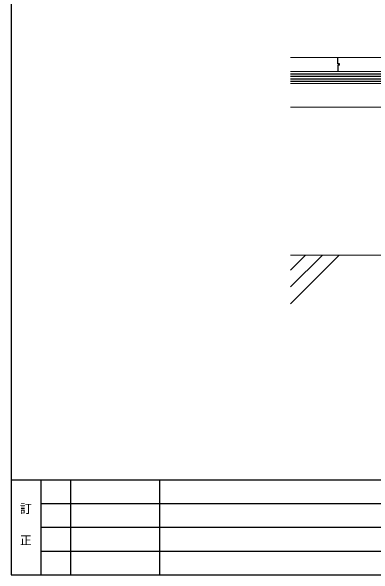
# Model space of a CAD drawing. Units: millimetres, scale not verified. Extents: x -1033 to 1029, y -737 to 700.
# Drawn here: x -1033 to -575, y -725 to -13 of the extents above; entities that cross this region are included whole.
import ezdxf
from ezdxf.enums import TextEntityAlignment as Align

# ---------------------------------------------------------------- set-up
doc = ezdxf.new("R2010")
doc.units = ezdxf.units.MM
doc.header["$LTSCALE"] = 5
doc.layers.add('0-1_中線', color=7, linetype='Continuous', lineweight=18)
for name, color, linetype in [('0-2_太線１', 3, 'Continuous'), ('0-4_細線', 4, 'Continuous'), ('F-1_中線', 7, 'Continuous'), ('F-6_文字', 7, 'Continuous')]:
    doc.layers.add(name, color=color, linetype=linetype)
doc.styles.add('ＭＳ ゴシック', font='')
doc.styles.get('ＭＳ ゴシック').set_extended_font_data('MS Gothic')

msp = doc.modelspace()

# ---------------------------------------------------------------- linework, layer by layer
at = {"layer": '0-1_中線'}
for p, q in [((-680.012, -70.773), (-80.012, -70.773)), ((-680.012, -88.773), (-80.012, -88.773)), ((-680.012, -103.773), (-80.012, -103.773)), ((-680.012, -133.773), (-407.512, -133.773)), ((-680.012, -320.773), (-80.012, -320.773)), ((-660.925, -320.773), (-680.012, -339.861)), ((-618.498, -320.773), (-680.012, -382.287)), ((-639.712, -320.773), (-680.012, -361.074))]:
    msp.add_line(p, q, dxfattribs=at)
at = {"layer": '0-2_太線１'}
for p, q in [((-680.012, -91.773), (-80.012, -91.773)), ((-680.012, -94.773), (-80.012, -94.773)), ((-680.012, -97.773), (-80.012, -97.773)), ((-680.012, -100.773), (-80.012, -100.773))]:
    msp.add_line(p, q, dxfattribs=at)
at = {"layer": '0-4_細線'}
for points in [[(-618.012, -80.773), (-618.012, -78.773), (-620.012, -78.773), (-620.012, -70.773)], [(-618.012, -80.773), (-620.012, -80.773), (-620.012, -88.773)]]:
    msp.add_lwpolyline(points, dxfattribs=at)
at = {"layer": 'F-1_中線'}
for p, q in [((-1033.224, 699.989), (-1033.224, -725.011)), ((-1033.224, -605.011), (1029.276, -605.011)), ((-995.724, -605.011), (-995.724, -725.011)), ((-958.224, -605.011), (-958.224, -725.011)), ((-845.724, -605.011), (-845.724, -725.011)), ((-995.724, -635.011), (-440.724, -635.011)), ((-995.724, -665.011), (-440.724, -665.011)), ((-995.724, -695.011), (-440.724, -695.011)), ((-1033.224, -725.011), (1029.276, -725.011))]:
    msp.add_line(p, q, dxfattribs=at)

# ---------------------------------------------------------------- texts
at = {"layer": 'F-6_文字', "style": 'ＭＳ ゴシック'}
for s, p in [('訂', (-1022.323, -650.36)), ('正', (-1022.323, -690.372))]:
    msp.add_text(s, height=11, dxfattribs=at).set_placement(p, align=Align.BOTTOM_LEFT)

doc.saveas('drawing.dxf')
